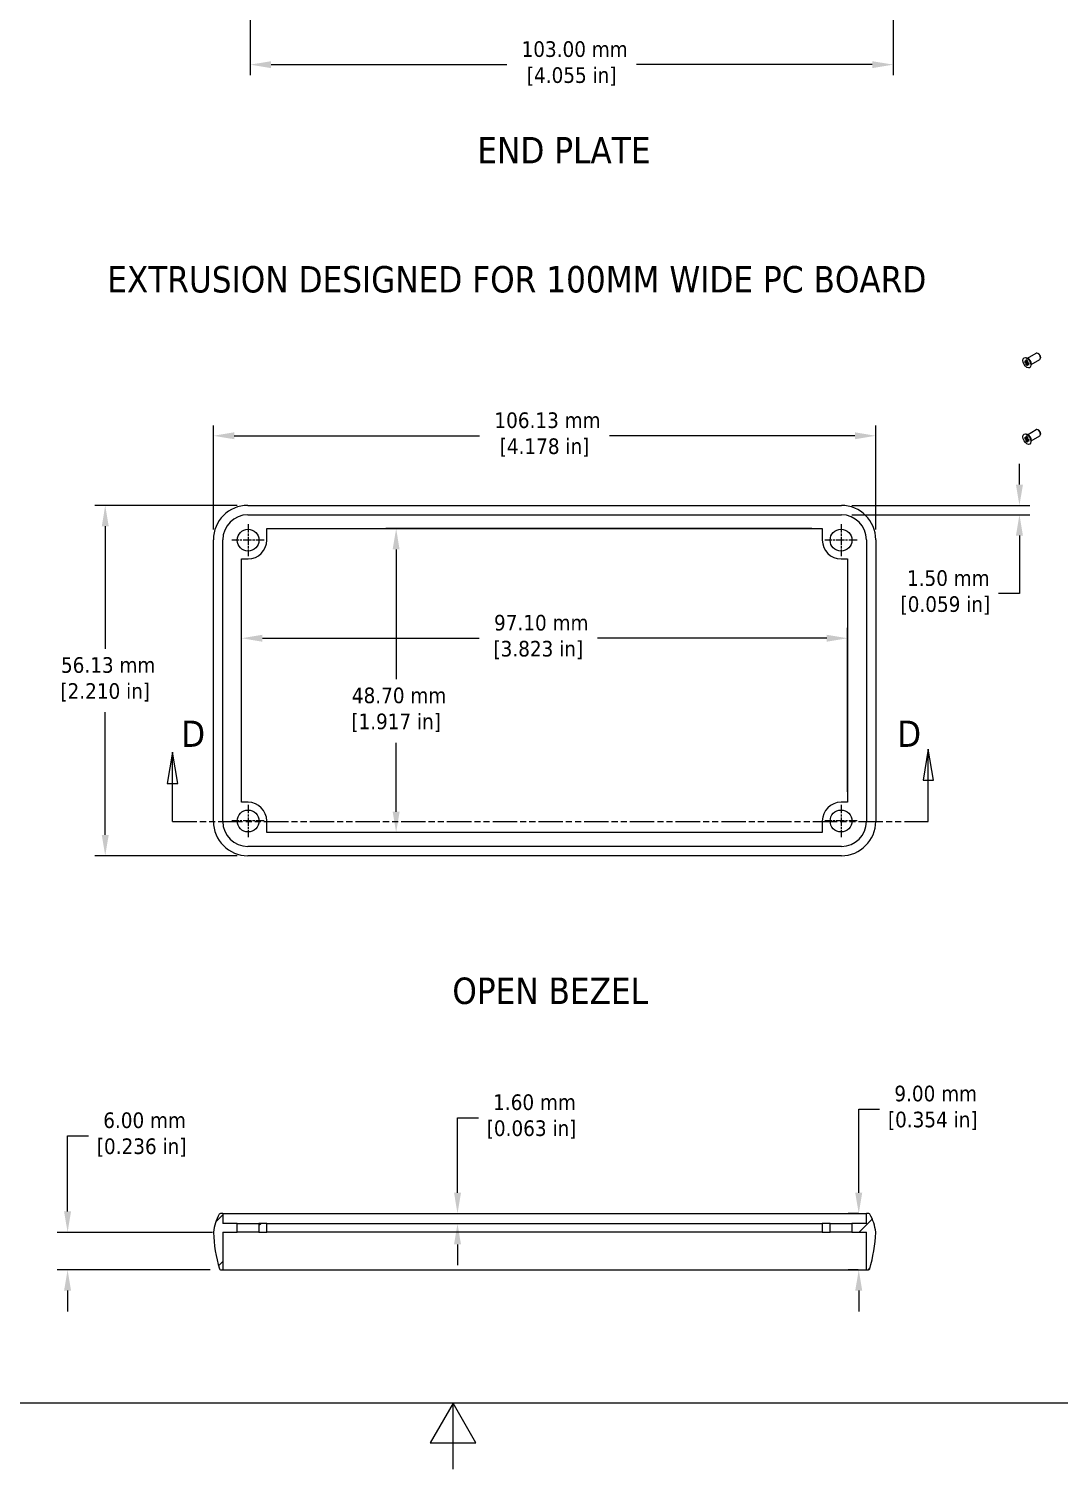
# Model space of a CAD drawing. Header units: millimetres. Extents: x 6 to 460, y 6 to 354.
# Drawn here: x 164.9 to 330, y 5.5 to 236.3 of the extents above; entities that cross this region are included whole.
import ezdxf

# ---------------------------------------------------------------- set-up
doc = ezdxf.new("R2010")
doc.units = ezdxf.units.MM
doc.header["$LTSCALE"] = 1.666667
doc.linetypes.add('CHAIN', pattern=[0.7087, 0.4724, -0.0591, 0.1181, -0.0591])
doc.linetypes.add('DOUBLE_DASH_CHAIN', pattern=[1.2403, 0.6614, -0.0827, 0.1654, -0.0827, 0.1654, -0.0827])
for name, color, linetype, lineweight in [('Center Mark (ANSI)', 7, 'Continuous', 9), ('Dimension (ANSI)', 7, 'Continuous', 9), ('Hatch (ANSI)', 7, 'Continuous', 9), ('Section Line (ANSI)', 7, 'DOUBLE_DASH_CHAIN', 9), ('Sketch Geometry (ANSI)', 7, 'Continuous', 9), ('Symbol (ANSI)', 7, 'Continuous', 9), ('Visible (ANSI)', 7, 'Continuous', 18)]:
    doc.layers.add(name, color=color, linetype=linetype, lineweight=lineweight)
doc.styles.add('Label Text (ANSI)', font='tahoma.ttf')
doc.styles.add('Note Text (ANSI)', font='tahoma.ttf')
doc.dimstyles.new('Default - mm (ANSI)', dxfattribs={"dimscale": 1.666667, "dimtxt": 1.5, "dimasz": 2, "dimexe": 1, "dimexo": 1, "dimgap": 0.8, "dimtad": 0, "dimtih": 1, "dimtoh": 1, "dimrnd": 1e-08, "dimzin": 0, "dimdsep": 46, "dimtxsty": 'Note Text (ANSI)', "dimcen": 0.09, "dimdle": 5, "dimclrd": 256, "dimclre": 256, "dimclrt": 256, "dimadec": 1, "dimazin": 0, "dimtfac": 1, "dimtofl": 0, "dimtmove": 0, "dimatfit": 3, "dimfxl": 1, "dimtolj": 1, "dimtzin": 0, "dimlwd": -1, "dimlwe": -1, "dimarcsym": 0})

# ---------------------------------------------------------------- blocks, each defined once
blk = doc.blocks.new('Borders Default Border')
at = {"layer": 'Sketch Geometry (ANSI)', "flags": 128}
for points in [[(9.65, 9.65), (9.65, 206.25), (269.75, 206.25), (269.75, 9.65), (9.65, 9.65)], [(139.7, 3.3), (139.7, 9.65), (137.5, 5.84), (141.9, 5.84), (139.7, 9.65)]]:
    blk.add_lwpolyline(points, dxfattribs=at)
blk = doc.blocks.new('2dTransSection0')
at = {"layer": 'Section Line (ANSI)', "linetype": 'Continuous'}
for p, q in [((112.73, 72.23), (112.23, 69.23)), ((112.73, 69.23), (112.73, 72.23)), ((113.23, 69.23), (112.73, 72.23)), ((185.4, 72.54), (184.9, 69.54)), ((185.4, 69.54), (185.4, 72.54)), ((185.9, 69.54), (185.4, 72.54)), ((184.9, 69.54), (185.9, 69.54)), ((185.4, 65.59), (185.4, 69.54)), ((112.23, 69.23), (113.23, 69.23)), ((112.73, 65.59), (112.73, 69.23)), ((112.73, 65.59), (114.16, 65.59)), ((183.98, 65.59), (185.4, 65.59))]:
    blk.add_line(p, q, dxfattribs=at)
at = {"layer": 'Section Line (ANSI)', "linetype": 'DOUBLE_DASH_CHAIN', "ltscale": 2.127407}
blk.add_line((112.73, 65.59), (185.4, 65.59), dxfattribs=at)
at = {"layer": 'Section Line (ANSI)', "linetype": 'Continuous', "flags": 128}
for points in [[(113.23, 69.23), (112.73, 72.23), (112.23, 69.23), (113.23, 69.23)], [(185.9, 69.54), (185.4, 72.54), (184.9, 69.54), (185.9, 69.54)]]:
    blk.add_lwpolyline(points, dxfattribs=at)
at = {"layer": 'Section Line (ANSI)'}
for points in [[(113.23, 69.23), (112.73, 72.23), (112.23, 69.23), (113.23, 69.23)], [(185.9, 69.54), (185.4, 72.54), (184.9, 69.54), (185.9, 69.54)]]:
    blk.add_solid(points, dxfattribs=at)
at = {"layer": 'Section Line (ANSI)', "char_height": 2.54, "attachment_point": 7, "style": 'Label Text (ANSI)'}
for insert in [(113.56, 72.75), (182.4, 72.75)]:
    blk.add_mtext('D', dxfattribs=dict(at, insert=insert))
blk = doc.blocks.new('*D6')
at = {"layer": 'Defpoints', "color": 0, "transparency": 16777216}
for p in [(292.01, 156.23), (223.72, 107.53), (292.01, 107.53)]:
    blk.add_point(p, dxfattribs=at)
at = {"layer": 'Dimension (ANSI)', "transparency": 16777216}
for p, q in [((290.34, 156.23), (222.05, 156.23)), ((223.72, 152.9), (223.72, 132.09)), ((223.72, 110.86), (223.72, 121.93)), ((290.34, 107.53), (222.05, 107.53))]:
    blk.add_line(p, q, dxfattribs=at)
for points in [[(223.16, 152.9), (224.27, 152.9), (223.72, 156.23)], [(223.16, 110.86), (224.27, 110.86), (223.72, 107.53)]]:
    blk.add_solid(points, dxfattribs=at)
at = {"layer": 'Dimension (ANSI)', "transparency": 16777216, "insert": (223.72, 130.76), "char_height": 2.5, "attachment_point": 2, "style": 'Note Text (ANSI)'}
blk.add_mtext('\\A1; 48.70 mm\\P[1.917 in]', dxfattribs=at)
blk = doc.blocks.new('*D7')
at = {"layer": 'Defpoints', "color": 0, "transparency": 16777216}
for p in [(296.05, 138.67), (198.95, 112.38), (296.05, 112.38)]:
    blk.add_point(p, dxfattribs=at)
at = {"layer": 'Dimension (ANSI)', "transparency": 16777216}
for p, q in [((202.28, 138.67), (237.04, 138.67)), ((292.72, 138.67), (255.97, 138.67)), ((296.05, 114.05), (296.05, 140.33))]:
    blk.add_line(p, q, dxfattribs=at)
for points in [[(202.28, 139.22), (202.28, 138.11), (198.95, 138.67)], [(292.72, 139.22), (292.72, 138.11), (296.05, 138.67)]]:
    blk.add_solid(points, dxfattribs=at)
at = {"layer": 'Dimension (ANSI)', "transparency": 16777216, "insert": (246.5, 142.41), "char_height": 2.5, "attachment_point": 2, "style": 'Note Text (ANSI)'}
blk.add_mtext('\\A1; 97.10 mm\\P[3.823 in]', dxfattribs=at)
blk = doc.blocks.new('*D8')
at = {"layer": 'Defpoints', "color": 0, "transparency": 16777216}
for p in [(299.45, 46.46), (297.85, 37.46), (299.42, 37.46)]:
    blk.add_point(p, dxfattribs=at)
at = {"layer": 'Dimension (ANSI)', "transparency": 16777216}
for p, q in [((297.85, 49.8), (297.85, 63.21)), ((297.85, 63.21), (301.18, 63.21)), ((297.79, 46.46), (296.18, 46.46)), ((297.75, 37.46), (296.18, 37.46)), ((297.85, 34.13), (297.85, 30.8))]:
    blk.add_line(p, q, dxfattribs=at)
for points in [[(297.29, 49.8), (298.4, 49.8), (297.85, 46.46)], [(297.29, 34.13), (298.4, 34.13), (297.85, 37.46)]]:
    blk.add_solid(points, dxfattribs=at)
at = {"layer": 'Dimension (ANSI)', "transparency": 16777216, "insert": (309.71, 66.96), "char_height": 2.5, "attachment_point": 2, "style": 'Note Text (ANSI)'}
blk.add_mtext('\\A1; 9.00 mm\\P[0.354 in]', dxfattribs=at)
blk = doc.blocks.new('*D9')
at = {"layer": 'Defpoints', "color": 0, "transparency": 16777216}
for p in [(195.94, 43.46), (171.07, 37.46), (195.59, 37.46)]:
    blk.add_point(p, dxfattribs=at)
at = {"layer": 'Dimension (ANSI)', "transparency": 16777216}
for p, q in [((171.07, 46.8), (171.07, 58.94)), ((171.07, 58.94), (174.4, 58.94)), ((194.27, 43.46), (169.4, 43.46)), ((193.92, 37.46), (169.4, 37.46)), ((171.07, 34.13), (171.07, 30.8))]:
    blk.add_line(p, q, dxfattribs=at)
for points in [[(170.51, 46.8), (171.62, 46.8), (171.07, 43.46)], [(170.51, 34.13), (171.62, 34.13), (171.07, 37.46)]]:
    blk.add_solid(points, dxfattribs=at)
at = {"layer": 'Dimension (ANSI)', "transparency": 16777216, "insert": (182.94, 62.68), "char_height": 2.5, "attachment_point": 2, "style": 'Note Text (ANSI)'}
blk.add_mtext('\\A1; 6.00 mm\\P[0.236 in]', dxfattribs=at)
blk = doc.blocks.new('*D11')
at = {"layer": 'Defpoints', "color": 0, "transparency": 16777216}
for p in [(200.35, 253.17), (303.35, 253.17), (303.35, 230.59)]:
    blk.add_point(p, dxfattribs=at)
at = {"layer": 'Dimension (ANSI)', "transparency": 16777216}
for p, q in [((200.35, 251.5), (200.35, 228.92)), ((303.35, 251.5), (303.35, 228.92)), ((203.68, 230.59), (241.45, 230.59)), ((300.02, 230.59), (262.25, 230.59))]:
    blk.add_line(p, q, dxfattribs=at)
for points in [[(203.68, 231.14), (203.68, 230.03), (200.35, 230.59)], [(300.02, 231.14), (300.02, 230.03), (303.35, 230.59)]]:
    blk.add_solid(points, dxfattribs=at)
at = {"layer": 'Dimension (ANSI)', "transparency": 16777216, "insert": (251.85, 234.33), "char_height": 2.5, "attachment_point": 2, "style": 'Note Text (ANSI)'}
blk.add_mtext('\\A1; 103.00 mm\\P[4.055 in]', dxfattribs=at)
blk = doc.blocks.new('*D15')
at = {"layer": 'Defpoints', "color": 0, "transparency": 16777216}
for p in [(177.1, 159.95), (199.94, 159.95), (199.94, 103.82)]:
    blk.add_point(p, dxfattribs=at)
at = {"layer": 'Dimension (ANSI)', "transparency": 16777216}
for p, q in [((198.27, 159.95), (175.44, 159.95)), ((177.1, 156.61), (177.1, 136.96)), ((177.1, 107.15), (177.1, 126.8)), ((198.27, 103.82), (175.44, 103.82))]:
    blk.add_line(p, q, dxfattribs=at)
for points in [[(176.55, 156.61), (177.66, 156.61), (177.1, 159.95)], [(176.55, 107.15), (177.66, 107.15), (177.1, 103.82)]]:
    blk.add_solid(points, dxfattribs=at)
at = {"layer": 'Dimension (ANSI)', "transparency": 16777216, "insert": (177.1, 135.63), "char_height": 2.5, "attachment_point": 2, "style": 'Note Text (ANSI)'}
blk.add_mtext('\\A1; 56.13 mm\\P[2.210 in]', dxfattribs=at)
blk = doc.blocks.new('*D16')
at = {"layer": 'Defpoints', "color": 0, "transparency": 16777216}
for p in [(300.57, 171.11), (194.44, 154.45), (300.57, 154.45)]:
    blk.add_point(p, dxfattribs=at)
at = {"layer": 'Dimension (ANSI)', "transparency": 16777216}
for p, q in [((194.44, 156.11), (194.44, 172.78)), ((197.77, 171.11), (237.1, 171.11)), ((297.23, 171.11), (257.9, 171.11)), ((300.57, 156.11), (300.57, 172.78))]:
    blk.add_line(p, q, dxfattribs=at)
for points in [[(197.77, 171.67), (197.77, 170.56), (194.44, 171.11)], [(297.23, 171.67), (297.23, 170.56), (300.57, 171.11)]]:
    blk.add_solid(points, dxfattribs=at)
at = {"layer": 'Dimension (ANSI)', "transparency": 16777216, "insert": (247.5, 174.86), "char_height": 2.5, "attachment_point": 2, "style": 'Note Text (ANSI)'}
blk.add_mtext('\\A1; 106.13 mm\\P[4.178 in]', dxfattribs=at)
blk = doc.blocks.new('*D17')
at = {"layer": 'Defpoints', "color": 0, "transparency": 16777216}
for p in [(295.07, 159.95), (295.07, 158.45), (323.6, 158.45)]:
    blk.add_point(p, dxfattribs=at)
at = {"layer": 'Dimension (ANSI)', "transparency": 16777216}
for p, q in [((323.6, 163.28), (323.6, 166.61)), ((296.73, 159.95), (325.27, 159.95)), ((296.73, 158.45), (325.27, 158.45)), ((323.6, 155.11), (323.6, 145.82)), ((323.6, 145.82), (320.27, 145.82))]:
    blk.add_line(p, q, dxfattribs=at)
for points in [[(323.04, 163.28), (324.16, 163.28), (323.6, 159.95)], [(323.04, 155.11), (324.16, 155.11), (323.6, 158.45)]]:
    blk.add_solid(points, dxfattribs=at)
at = {"layer": 'Dimension (ANSI)', "transparency": 16777216, "insert": (311.73, 149.56), "char_height": 2.5, "attachment_point": 2, "style": 'Note Text (ANSI)'}
blk.add_mtext('\\A1; 1.50 mm\\P[0.059 in]', dxfattribs=at)
blk = doc.blocks.new('*D18')
at = {"layer": 'Defpoints', "color": 0, "transparency": 16777216}
for p in [(233.55, 46.46), (243.3, 46.46), (243.3, 44.86)]:
    blk.add_point(p, dxfattribs=at)
at = {"layer": 'Dimension (ANSI)', "transparency": 16777216}
for p, q in [((233.55, 49.8), (233.55, 61.83)), ((233.55, 61.83), (236.89, 61.83)), ((233.55, 41.53), (233.55, 38.2))]:
    blk.add_line(p, q, dxfattribs=at)
for points in [[(233, 49.8), (234.11, 49.8), (233.55, 46.46)], [(233, 41.53), (234.11, 41.53), (233.55, 44.86)]]:
    blk.add_solid(points, dxfattribs=at)
at = {"layer": 'Dimension (ANSI)', "transparency": 16777216, "insert": (245.42, 65.57), "char_height": 2.5, "attachment_point": 2, "style": 'Note Text (ANSI)'}
blk.add_mtext('\\A1; 1.60 mm\\P[0.063 in]', dxfattribs=at)

msp = doc.modelspace()

# ---------------------------------------------------------------- hatches: boundary and pattern name
at = {"layer": 'Hatch (ANSI)'}
h = msp.add_hatch(dxfattribs=at)
h.set_pattern_fill('ANSI31', color=256, scale=42.333333, style=0)
h.set_pattern_definition([(45, (0, 0), (-3.74177, 3.74177), [])])
edge = h.paths.add_edge_path()
edge.add_line((296.76, 44.862), (296.76, 43.462))
edge.add_line((296.76, 43.462), (299.066, 43.462))
edge.add_line((299.066, 43.462), (299.066, 37.462))
edge.add_line((299.066, 37.462), (299.416, 37.462))
edge.add_ellipse((299.416, 37.662), major_axis=(0.192, -0.055), ratio=1, start_angle=286.10492, end_angle=360)
edge.add_ellipse((275.589, 44.541), major_axis=(24.976, -1.094), ratio=1, start_angle=346.40305, end_angle=360)
edge.add_ellipse((300.366, 43.456), major_axis=(0.2, -0.009), ratio=1, start_angle=0, end_angle=8.34963)
edge.add_ellipse((293.416, 42.745), major_axis=(6.209, 3.618), ratio=1, start_angle=335.61727, end_angle=360)
edge.add_ellipse((299.452, 46.262), major_axis=(0, 0.2), ratio=1, start_angle=300.22439, end_angle=360)
edge.add_line((299.452, 46.462), (299.066, 46.462))
edge.add_line((299.066, 46.462), (299.066, 44.862))
edge.add_line((299.066, 44.862), (296.76, 44.862))
h.paths.add_polyline_path([(201.74, 44.862), (201.74, 43.462), (202.991, 43.462), (202.991, 44.862)])
edge = h.paths.add_edge_path()
edge.add_line((198.242, 43.462), (198.242, 44.862))
edge.add_line((198.242, 44.862), (195.936, 44.862))
edge.add_line((195.936, 44.862), (195.936, 46.462))
edge.add_line((195.936, 46.462), (195.55, 46.462))
edge.add_ellipse((195.55, 46.262), major_axis=(-0.173, 0.101), ratio=1, start_angle=300.22439, end_angle=360)
edge.add_ellipse((201.586, 42.745), major_axis=(-7.149, 0.731), ratio=1, start_angle=335.61727, end_angle=360)
edge.add_ellipse((194.636, 43.456), major_axis=(-0.199, 0.02), ratio=1, start_angle=0, end_angle=8.34963)
edge.add_ellipse((219.413, 44.541), major_axis=(-24.019, -6.935), ratio=1, start_angle=346.40305, end_angle=360)
edge.add_ellipse((195.586, 37.662), major_axis=(0, -0.2), ratio=1, start_angle=286.10492, end_angle=360)
edge.add_line((195.586, 37.462), (195.936, 37.462))
edge.add_line((195.936, 37.462), (195.936, 43.462))
edge.add_line((195.936, 43.462), (198.242, 43.462))
h.paths.add_polyline_path([(292.011, 44.862), (292.011, 43.462), (293.262, 43.462), (293.262, 44.862)])

# ---------------------------------------------------------------- linework, layer by layer
at = {"layer": 'Center Mark (ANSI)', "linetype": 'CHAIN', "ltscale": 1.722028}
for p, q in [((199.991, 156.964), (199.991, 151.798)), ((295.011, 156.964), (295.011, 151.798)), ((202.574, 154.381), (197.408, 154.381)), ((297.594, 154.381), (292.428, 154.381)), ((199.991, 111.964), (199.991, 106.798)), ((295.011, 111.964), (295.011, 106.798)), ((202.574, 109.381), (197.408, 109.381)), ((297.594, 109.381), (292.428, 109.381))]:
    msp.add_line(p, q, dxfattribs=at)
at = {"layer": 'Visible (ANSI)'}
for p, q in [((324.463, 183.145), (324.678, 183.021)), ((324.678, 182.749), (324.463, 182.873)), ((324.678, 183.021), (324.678, 183.27)), ((324.678, 183.021), (324.899, 183.148)), ((324.678, 182.749), (324.914, 182.885)), ((324.678, 182.5), (324.678, 182.749)), ((325.017, 183.475), (324.716, 183.606)), ((324.876, 183.536), (326.272, 184.343)), ((324.914, 183.134), (324.914, 182.885)), ((324.914, 182.885), (325.13, 182.76)), ((324.914, 182.613), (325.135, 182.74)), ((325.13, 182.488), (324.914, 182.613)), ((324.914, 182.613), (324.914, 182.364)), ((325.477, 182.678), (325.439, 182.353)), ((325.459, 182.526), (326.856, 183.332)), ((326.682, 184.246), (326.564, 184.314)), ((326.976, 183.735), (326.976, 183.599)), ((324.463, 170.898), (324.678, 170.773)), ((324.678, 170.773), (324.678, 171.022)), ((324.678, 170.773), (324.899, 170.901)), ((325.017, 171.228), (324.716, 171.358)), ((324.876, 171.289), (326.272, 172.095)), ((324.914, 170.886), (324.914, 170.637)), ((325.459, 170.278), (326.856, 171.085)), ((326.682, 171.998), (326.564, 172.066)), ((326.976, 171.488), (326.976, 171.352)), ((324.678, 170.501), (324.463, 170.626)), ((324.678, 170.501), (324.914, 170.637)), ((324.678, 170.252), (324.678, 170.501)), ((324.914, 170.637), (325.13, 170.513)), ((324.914, 170.365), (325.135, 170.492)), ((325.13, 170.241), (324.914, 170.365)), ((324.914, 170.365), (324.914, 170.116)), ((325.477, 170.431), (325.439, 170.106)), ((199.936, 159.946), (295.066, 159.946)), ((199.936, 158.446), (295.066, 158.446)), ((202.991, 154.381), (202.991, 156.231)), ((202.991, 156.231), (292.011, 156.231)), ((292.011, 156.231), (292.011, 154.381)), ((194.436, 109.316), (194.436, 154.446)), ((195.936, 109.316), (195.936, 154.446)), ((299.066, 154.446), (299.066, 109.316)), ((300.566, 154.446), (300.566, 109.316)), ((198.951, 151.381), (199.991, 151.381)), ((198.951, 112.381), (198.951, 151.381)), ((295.011, 151.381), (296.051, 151.381)), ((296.051, 151.381), (296.051, 112.381)), ((199.991, 112.381), (198.951, 112.381)), ((296.051, 112.381), (295.011, 112.381)), ((202.991, 107.531), (202.991, 109.381)), ((292.011, 109.381), (292.011, 107.531)), ((292.011, 107.531), (202.991, 107.531)), ((295.066, 105.316), (199.936, 105.316)), ((295.066, 103.816), (199.936, 103.816)), ((195.936, 46.462), (195.55, 46.462)), ((195.936, 46.462), (195.936, 44.862)), ((195.936, 46.462), (199.936, 46.462)), ((199.936, 46.462), (295.066, 46.462)), ((295.066, 46.462), (299.066, 46.462)), ((299.452, 46.462), (299.066, 46.462)), ((299.066, 44.862), (299.066, 46.462)), ((198.242, 44.862), (195.936, 44.862)), ((198.242, 43.462), (198.242, 44.862)), ((198.242, 44.862), (201.74, 44.862)), ((201.74, 44.862), (201.74, 43.462)), ((202.991, 44.862), (201.74, 44.862)), ((202.991, 43.462), (202.991, 44.862)), ((202.991, 44.862), (292.011, 44.862)), ((292.011, 44.862), (292.011, 43.462)), ((293.262, 44.862), (292.011, 44.862)), ((293.262, 43.462), (293.262, 44.862)), ((293.262, 44.862), (296.76, 44.862)), ((296.76, 44.862), (296.76, 43.462)), ((299.066, 44.862), (296.76, 44.862)), ((195.936, 43.462), (195.936, 37.462)), ((195.936, 43.462), (198.242, 43.462)), ((201.74, 43.462), (198.242, 43.462)), ((201.74, 43.462), (202.991, 43.462)), ((292.011, 43.462), (202.991, 43.462)), ((292.011, 43.462), (293.262, 43.462)), ((296.76, 43.462), (293.262, 43.462)), ((296.76, 43.462), (299.066, 43.462)), ((299.066, 37.462), (299.066, 43.462)), ((195.586, 37.462), (195.936, 37.462)), ((195.936, 37.462), (199.936, 37.462)), ((199.936, 37.462), (295.066, 37.462)), ((295.066, 37.462), (299.066, 37.462)), ((299.066, 37.462), (299.416, 37.462))]:
    msp.add_line(p, q, dxfattribs=at)
for centre in [(199.991, 154.381), (295.011, 154.381), (199.991, 109.381), (295.011, 109.381)]:
    msp.add_circle(centre, 1.75, dxfattribs=at)
for centre, radius, start, end in [((199.936, 154.446), 5.5, 90, 180), ((295.066, 154.446), 5.5, 0, 90), ((199.936, 154.446), 4, 90, 180), ((295.066, 154.446), 4, 0, 90), ((199.991, 154.381), 3, 270, 0), ((295.011, 154.381), 3, 180, 270), ((199.991, 109.381), 3, 0, 90), ((295.011, 109.381), 3, 90, 180), ((199.936, 109.316), 5.5, 180, 270), ((199.936, 109.316), 4, 180, 270), ((295.066, 109.316), 4, 270, 0), ((295.066, 109.316), 5.5, 270, 0), ((201.586, 42.745), 7.186, 149.77561, 174.15834), ((195.55, 46.262), 0.2, 90, 149.77561), ((299.452, 46.262), 0.2, 30.22439, 90), ((293.416, 42.745), 7.186, 5.84166, 30.22439), ((194.636, 43.456), 0.2, 174.15834, 182.50797), ((219.413, 44.541), 25, 182.50797, 196.10492), ((275.589, 44.541), 25, 343.89508, 357.49203), ((300.366, 43.456), 0.2, 357.49203, 5.84166), ((195.586, 37.662), 0.2, 196.10492, 270), ((299.416, 37.662), 0.2, 270, 343.89508)]:
    msp.add_arc(centre, radius, start, end, dxfattribs=at)
for centre in [(324.796, 182.817), (324.796, 170.569)]:
    msp.add_ellipse(centre, major_axis=(0.458, -0.794), ratio=0.5773503, dxfattribs=at)
for centre, major_axis, start_param, end_param in [((324.796, 182.817), (-0.25, 0.433), 0.4455613, 1.1252351), ((324.796, 182.817), (0.25, -0.433), 2.0163576, 2.6960314), ((324.796, 182.817), (-0.25, 0.433), 2.0163576, 2.6960314), ((325.067, 182.973), (-0.292, 0.505), 3.803571, 5.6212069), ((324.796, 182.817), (0.25, -0.433), 0.4455613, 1.1252351), ((326.564, 183.837), (-0.292, 0.505), 3.1415927, 6.2831853), ((326.682, 183.905), (-0.208, 0.361), 3.9269908, 5.4977871), ((324.796, 170.569), (-0.25, 0.433), 0.4455613, 1.1252351), ((324.796, 170.569), (0.25, -0.433), 2.0163576, 2.6960314), ((325.067, 170.726), (-0.292, 0.505), 3.803571, 5.6212069), ((326.564, 171.59), (-0.292, 0.505), 3.1415927, 6.2831853), ((326.682, 171.658), (-0.208, 0.361), 3.9269908, 5.4977871), ((324.796, 170.569), (-0.25, 0.433), 2.0163576, 2.6960314), ((324.796, 170.569), (0.25, -0.433), 0.4455613, 1.1252351)]:
    msp.add_ellipse(centre, major_axis=major_axis, ratio=0.5773503, start_param=start_param, end_param=end_param, dxfattribs=at)
for points in [[(324.914, 182.985), (324.74, 182.944), (324.463, 182.873)], [(324.914, 170.738), (324.74, 170.696), (324.463, 170.626)]]:
    msp.add_rational_spline(points, [24234.0773802, 21519.6390959, 18199.5117135], degree=2, dxfattribs=at)
for points in [[(324.678, 182.5), (324.871, 182.697), (324.996, 182.83), (325.001, 182.835)], [(324.678, 170.252), (324.871, 170.449), (324.996, 170.582), (325.001, 170.587)]]:
    msp.add_rational_spline(points, [18199.5117134, 21378.4388911, 24118.6362548, 24234.0773802], degree=2, knots=[3116.8918051, 3116.8918051, 3116.8918051, 4431.3253215, 4489.7092577, 4489.7092577, 4489.7092577], dxfattribs=at)

# ---------------------------------------------------------------- block references
at = {"xscale": 1.666666666666667, "yscale": 1.666666666666667, "zscale": 1.666666666666667}
msp.add_blockref('Borders Default Border', (0, 0), dxfattribs=at)
at = {"layer": 'Section Line (ANSI)', "xscale": 1.666666666666667, "yscale": 1.666666666666667, "zscale": 1.666666666666667}
msp.add_blockref('2dTransSection0', (0, 0), dxfattribs=at)

# ---------------------------------------------------------------- texts
at = {"layer": 'Symbol (ANSI)', "char_height": 4.2333, "attachment_point": 7, "style": 'Label Text (ANSI)'}
for s, insert in [('END PLATE', (236.738, 214.765)), ('OPEN BEZEL', (232.722, 79.974))]:
    msp.add_mtext(s, dxfattribs=dict(at, insert=insert))
at = {"layer": 'Symbol (ANSI)', "insert": (243.056, 198.311), "char_height": 4.23333, "width": 152.16769, "attachment_point": 2, "style": 'Note Text (ANSI)'}
msp.add_mtext('{\\fTahoma|b0|i0;\\H4.2333;EXTRUSION DESIGNED FOR 100MM WIDE PC BOARD}', dxfattribs=at)

# ---------------------------------------------------------------- dimensions: what is measured, and where the dimension line sits
at = {"layer": 'Dimension (ANSI)'}
for base, p1, p2, text, picture, middle in [((303.35, 230.589), (200.35, 253.166), (303.35, 253.166), ' <> mm\\X[4.055 in]', '*D11', (251.85, 230.589)), ((300.566, 171.113), (194.436, 154.446), (300.566, 154.446), ' <> mm\\X[4.178 in]', '*D16', (247.501, 171.113))]:
    dim = msp.add_linear_dim(base=base, p1=p1, p2=p2, text=text, dimstyle='Default - mm (ANSI)', override={"dimtih": 0, "dimtoh": 0, "dimdec": 2, "dimpost": '', "dimtp": 0, "dimtm": 0, "dimtdec": 2, "dimatfit": 1, "dimtvp": -0.25}, dxfattribs=at)
    dim.commit()
    dim.dimension.update_dxf_attribs({"geometry": picture, "text_midpoint": middle, "dimtype": 160})
for base, p1, p2, angle, text, override, picture, middle in [((323.6, 158.446), (295.066, 159.946), (295.066, 158.446), 270, ' <> mm\\X[0.059 in]', {"dimdec": 2, "dimpost": '', "dimtp": 0, "dimtm": 0, "dimtdec": 2, "dimatfit": 1, "dimtvp": -0.25}, '*D17', (311.733, 145.816)), ((177.102, 159.946), (199.936, 103.816), (199.936, 159.946), 90, ' <> mm\\X[2.210 in]', {"dimdec": 2, "dimpost": '', "dimtp": 0, "dimtm": 0, "dimtdec": 2, "dimatfit": 1, "dimtvp": -0.25}, '*D15', (177.102, 131.881)), ((223.716, 107.531), (292.011, 156.231), (292.011, 107.531), 90, ' <> mm\\X[1.917 in]', {"dimdec": 2, "dimpost": '', "dimtp": 0, "dimtm": 0, "dimtdec": 2, "dimatfit": 1, "dimtvp": -0.25}, '*D6', (223.716, 127.014)), ((296.051, 138.667), (198.951, 112.381), (296.051, 112.381), 180, ' <> mm\\X[3.823 in]', {"dimtih": 0, "dimtoh": 0, "dimdec": 2, "dimpost": '', "dimse1": 1, "dimtp": 0, "dimtm": 0, "dimtdec": 2, "dimatfit": 1, "dimtvp": -0.25}, '*D7', (246.505, 138.667)), ((297.845, 37.462), (299.452, 46.462), (299.416, 37.462), 90, ' <> mm\\X[0.354 in]', {"dimdec": 2, "dimpost": '', "dimtp": 0, "dimtm": 0, "dimtdec": 2, "dimatfit": 1, "dimtvp": -0.25}, '*D8', (309.713, 63.211)), ((233.554, 46.462), (243.296, 44.862), (243.296, 46.462), 270, ' <> mm\\X[0.063 in]', {"dimdec": 2, "dimpost": '', "dimse1": 1, "dimse2": 1, "dimtp": 0, "dimtm": 0, "dimtdec": 2, "dimatfit": 1, "dimtvp": -0.25}, '*D18', (245.422, 61.829)), ((171.069, 37.462), (195.936, 43.462), (195.586, 37.462), 90, ' <> mm\\X[0.236 in]', {"dimdec": 2, "dimpost": '', "dimtp": 0, "dimtm": 0, "dimtdec": 2, "dimatfit": 1, "dimtvp": -0.25}, '*D9', (182.936, 58.939))]:
    dim = msp.add_linear_dim(base=base, p1=p1, p2=p2, angle=angle, text=text, dimstyle='Default - mm (ANSI)', override=override, dxfattribs=at)
    dim.commit()
    dim.dimension.update_dxf_attribs({"geometry": picture, "text_midpoint": middle, "dimtype": 160})

doc.saveas('drawing.dxf')
